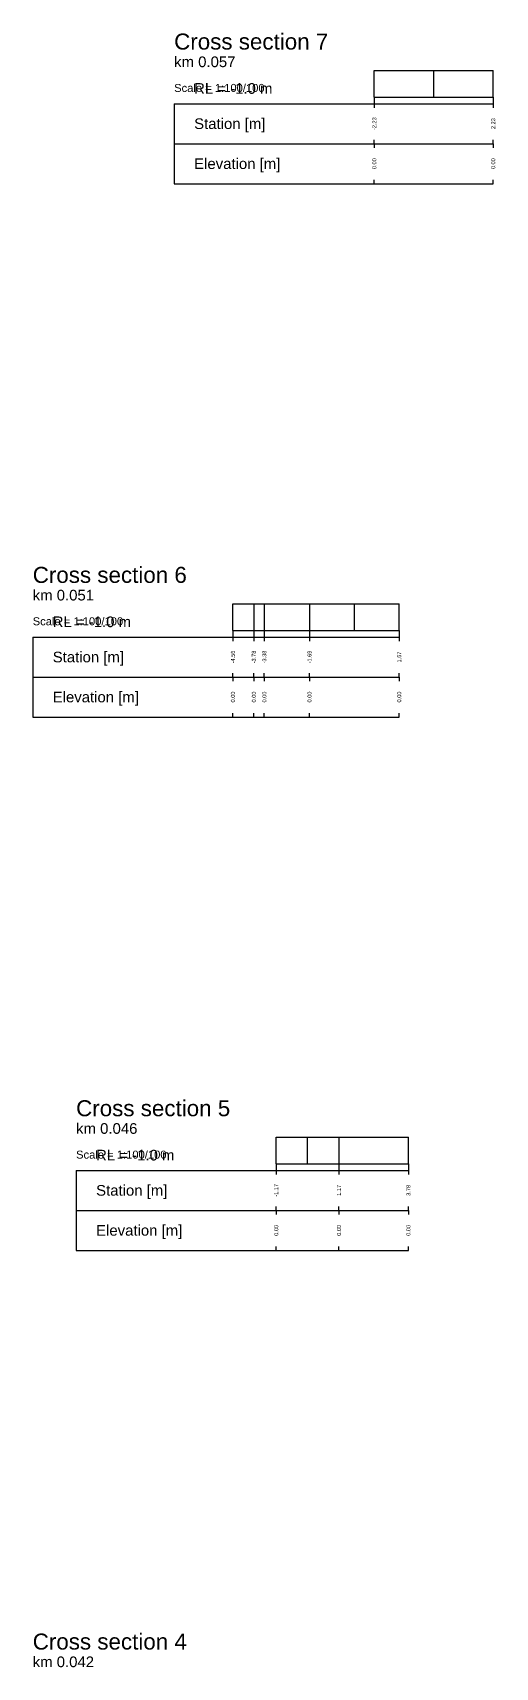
# Model space of a CAD drawing. Header units: millimetres. Extents: x -8 to 40, y -264 to 300.
# Drawn here: x -7.5 to 9.8, y -199.9 to -138.6 of the extents above; entities that cross this region are included whole.
import ezdxf
from ezdxf.enums import TextEntityAlignment as Align

# ---------------------------------------------------------------- set-up
doc = ezdxf.new("R2010")
doc.units = ezdxf.units.MM
doc.styles.get("Standard").update_dxf_attribs({"font": 'arial.ttf'})

msp = doc.modelspace()

# ---------------------------------------------------------------- linework, layer by layer
at = {"layer": 'axis', "color": 1}
for p, q in [((7.529, -141), (7.529, -140)), ((4.562, -161), (4.562, -160)), ((2.801, -181), (2.801, -180))]:
    msp.add_line(p, q, dxfattribs=at)
at = {"layer": 'band'}
for p, q in [((5.3, -141.25), (5.3, -141.4)), ((9.757, -141.25), (9.757, -141.4)), ((5.3, -142.75), (5.3, -142.6)), ((5.3, -142.75), (5.3, -142.9)), ((9.757, -142.75), (9.757, -142.6)), ((9.757, -142.75), (9.757, -142.9)), ((5.3, -144.25), (5.3, -144.1)), ((9.757, -144.25), (9.757, -144.1)), ((0, -161.25), (0, -161.4)), ((0.786, -161.25), (0.786, -161.4)), ((1.179, -161.25), (1.179, -161.4)), ((2.872, -161.25), (2.872, -161.4)), ((6.234, -161.25), (6.234, -161.4)), ((0, -162.75), (0, -162.6)), ((0, -162.75), (0, -162.9)), ((0.786, -162.75), (0.786, -162.6)), ((0.786, -162.75), (0.786, -162.9)), ((1.179, -162.75), (1.179, -162.6)), ((1.179, -162.75), (1.179, -162.9)), ((2.872, -162.75), (2.872, -162.6)), ((2.872, -162.75), (2.872, -162.9)), ((6.234, -162.75), (6.234, -162.6)), ((6.234, -162.75), (6.234, -162.9)), ((0, -164.25), (0, -164.1)), ((0.786, -164.25), (0.786, -164.1)), ((1.179, -164.25), (1.179, -164.1)), ((2.872, -164.25), (2.872, -164.1)), ((6.234, -164.25), (6.234, -164.1)), ((1.626, -181.25), (1.626, -181.4)), ((3.975, -181.25), (3.975, -181.4)), ((6.578, -181.25), (6.578, -181.4)), ((1.626, -182.75), (1.626, -182.6)), ((3.975, -182.75), (3.975, -182.6)), ((6.578, -182.75), (6.578, -182.6)), ((1.626, -182.75), (1.626, -182.9)), ((3.975, -182.75), (3.975, -182.9)), ((6.578, -182.75), (6.578, -182.9)), ((1.626, -184.25), (1.626, -184.1)), ((3.975, -184.25), (3.975, -184.1)), ((6.578, -184.25), (6.578, -184.1))]:
    msp.add_line(p, q, dxfattribs=at)
at = {"layer": 'frame'}
for p, q in [((5.3, -141), (5.3, -140)), ((9.757, -141), (9.757, -140)), ((-2.2, -141.25), (9.757, -141.25)), ((-2.2, -141.25), (-2.2, -142.75)), ((5.3, -141), (9.757, -141)), ((-2.2, -142.75), (9.757, -142.75)), ((-2.2, -142.75), (-2.2, -144.25)), ((-2.2, -144.25), (9.757, -144.25)), ((0, -161), (0, -160)), ((6.234, -161), (6.234, -160)), ((0, -161), (6.234, -161)), ((-7.5, -161.25), (6.234, -161.25)), ((-7.5, -161.25), (-7.5, -162.75)), ((-7.5, -162.75), (6.234, -162.75)), ((-7.5, -162.75), (-7.5, -164.25)), ((-7.5, -164.25), (6.234, -164.25)), ((1.626, -181), (1.626, -180)), ((6.578, -181), (6.578, -180)), ((-5.874, -181.25), (6.578, -181.25)), ((-5.874, -181.25), (-5.874, -182.75)), ((1.626, -181), (6.578, -181)), ((-5.874, -182.75), (6.578, -182.75)), ((-5.874, -182.75), (-5.874, -184.25)), ((-5.874, -184.25), (6.578, -184.25))]:
    msp.add_line(p, q, dxfattribs=at)
at = {"layer": 'marker', "color": 253}
for p, q in [((5.3, -141), (5.3, -141.25)), ((9.757, -141), (9.757, -141.25)), ((0.786, -160), (0.786, -161)), ((1.179, -160), (1.179, -161)), ((2.872, -160), (2.872, -161)), ((0, -161), (0, -161.25)), ((0.786, -161), (0.786, -161.25)), ((1.179, -161), (1.179, -161.25)), ((2.872, -161), (2.872, -161.25)), ((6.234, -161), (6.234, -161.25)), ((3.975, -180), (3.975, -181)), ((1.626, -181), (1.626, -181.25)), ((3.975, -181), (3.975, -181.25)), ((6.578, -181), (6.578, -181.25))]:
    msp.add_line(p, q, dxfattribs=at)
at = {"layer": 'profile'}
for points in [[(5.3, -140), (9.757, -140)], [(0, -160), (0.786, -160), (1.179, -160), (2.872, -160), (6.234, -160)], [(1.626, -180), (3.975, -180), (6.578, -180)]]:
    msp.add_lwpolyline(points, dxfattribs=at)

# ---------------------------------------------------------------- texts
for s, height, p in [('Cross section 7', 0.6, (-2.2, -139.4)), ('km 0.057', 0.4, (-2.2, -140)), ('Scale = 1:100/100', 0.3, (-2.2, -140.9)), ('RL = -1.0 m', 0.4, (-1.45, -141)), ('Cross section 6', 0.6, (-7.5, -159.4)), ('km 0.051', 0.4, (-7.5, -160)), ('Scale = 1:100/100', 0.3, (-7.5, -160.9)), ('RL = -1.0 m', 0.4, (-6.75, -161)), ('Cross section 5', 0.6, (-5.874, -179.4)), ('km 0.046', 0.4, (-5.874, -180)), ('Scale = 1:100/100', 0.3, (-5.874, -180.9)), ('RL = -1.0 m', 0.4, (-5.124, -181)), ('Cross section 4', 0.6, (-7.5, -199.4)), ('km 0.042', 0.4, (-7.5, -200))]:
    msp.add_text(s, height=height).set_placement(p, align=Align.BOTTOM_LEFT)
for s, p in [('Station [m]', (-1.45, -142)), ('Elevation [m]', (-1.45, -143.5)), ('Station [m]', (-6.75, -162)), ('Elevation [m]', (-6.75, -163.5)), ('Station [m]', (-5.124, -182)), ('Elevation [m]', (-5.124, -183.5))]:
    msp.add_text(s, height=0.4).set_placement(p, align=Align.MIDDLE_LEFT)
for s, p in [('-2.23', (5.3, -142)), ('2.23', (9.757, -142)), ('0.00', (5.3, -143.5)), ('0.00', (9.757, -143.5)), ('-4.56', (0, -162)), ('-3.78', (0.786, -162)), ('-3.38', (1.179, -162)), ('-1.69', (2.872, -162)), ('1.67', (6.234, -162)), ('0.00', (0, -163.5)), ('0.00', (0.786, -163.5)), ('0.00', (1.179, -163.5)), ('0.00', (2.872, -163.5)), ('0.00', (6.234, -163.5)), ('-1.17', (1.626, -182)), ('1.17', (3.975, -182)), ('3.78', (6.578, -182)), ('0.00', (1.626, -183.5)), ('0.00', (3.975, -183.5)), ('0.00', (6.578, -183.5))]:
    msp.add_text(s, height=0.15, rotation=90).set_placement(p, align=Align.MIDDLE)

doc.saveas('drawing.dxf')
